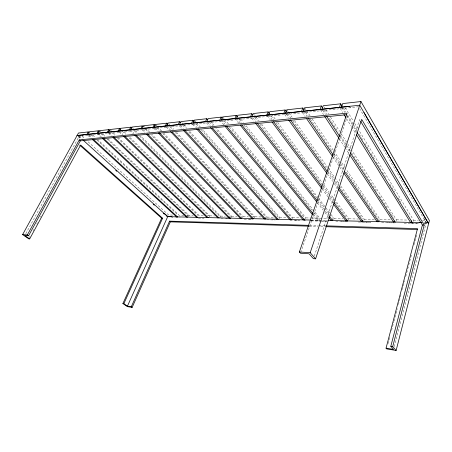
<?xml version="1.0" encoding="UTF-8"?>
<svg xmlns="http://www.w3.org/2000/svg" width="452" height="452" viewBox="0 0 452 452"><rect width="100%" height="100%" fill="white"/><g stroke="black" fill="none" stroke-linecap="round" stroke-linejoin="round"><path stroke-width="0.34" stroke-dasharray="2.26 1.69" d="M394.257 346.656L426.259 222.621L423.671 222.565M388.166 343.469L390.138 335.966M391.573 330.508L393.901 321.643M394.082 320.96L397.308 308.682M398.381 304.591L401.246 293.676M402.325 289.585L404.653 280.715M405.726 276.624L408.597 265.708M408.772 265.03L411.461 254.798M414.151 244.566L415.942 237.746M416.117 237.063L416.659 235.017M413.19 221.407L413.518 220.192L359.108 130.628M396.144 221.022L396.477 219.83L352.227 150.906M379.364 221.825L380.047 219.48L346.486 169.788M363.843 220.293L364.193 219.147L340.582 185.766M348.526 219.949L348.882 218.819L330.887 194.45M333.734 219.615L334.096 218.502L331.09 214.598M314.315 256.001L359.628 119.571L360.351 120.78M313.999 212.677L318.394 218.169L317.473 220.892L313.055 215.418M311.253 220.74L318.875 220.926L319.796 218.203L245.651 125.181M300.71 252.566L347.989 114.605M81.885 135.069L82.936 136.035L358.566 106.745M305.592 218.977L305.964 217.909L231.192 127.261M290.557 219.57L291.269 217.593L215.463 128.876M292.111 218.943L292.58 217.621L216.412 128.204M279.144 218.644L279.624 217.344L203.084 130.159M265.109 218.966L265.832 217.05L188.026 131.131M266.584 218.356L267.07 217.079L189.332 131.001M254.414 218.079L254.9 216.819L176.534 132.323M241.204 218.401L241.939 216.542L163.019 133.769M242.611 217.807L243.097 216.57L163.703 133.091M231.158 217.548L231.65 216.327L151.832 134.38M219.796 217.892L220.536 216.09L140.821 136.075M209.248 217.045L209.745 215.858L129.21 136.724M187.574 216.548L188.072 215.401L107.039 139.024M188.574 216.57L189.072 215.418L193.298 215.508M29.397 237.594L30.069 236.362M33.086 230.814L33.753 229.576M36.77 224.028L37.443 222.796M40.46 217.248L41.126 216.011M82.936 136.035L81.953 134.95M25.792 233.678L79.123 136.318L81.71 136.046M425.179 218.954L423.97 218.932L426.818 223.576L424.23 223.514M172.704 215.073L168.585 214.982L87.309 141.075M183.964 215.31L179.167 215.208L98.011 139.967M186.704 215.367L188.072 215.401M203.298 215.723L199.264 215.638L118.464 137.843M207.338 215.807L208.683 215.836L128.617 137.329M209.745 215.858L214.593 215.96M220.536 216.09L225.198 216.186M229.192 216.271L230.52 216.299L151.149 135.001M231.65 216.327L237.136 216.44M243.097 216.57L248.397 216.683M252.374 216.768L253.702 216.796L175.319 132.498M254.9 216.819L261.047 216.949M267.07 217.079L273.415 217.214M279.624 217.344L286.472 217.491M292.58 217.621L299.93 217.779M305.964 217.909L311.49 218.022M312.179 218.039L318.394 218.169M319.796 218.203L327.909 218.372M334.096 218.502L343.187 218.7M348.882 218.819L358.509 219.022M364.193 219.147L374.369 219.361M380.047 219.48L390.59 219.706M396.477 219.83L407.608 220.067M413.518 220.192L418.349 220.299M422.496 220.384L425.259 220.446M311.185 220.051L327.406 220.435M424.275 222.734L426.219 222.779M226.209 218.655L228.209 218.706M249.414 219.226L251.402 219.271M272.454 219.791L275.279 219.858M294.981 220.344L299.665 220.457M320.231 220.96L326.999 221.13M341.588 221.486L347.492 221.633M364.679 222.051L370.787 222.203M387.635 222.616L393.969 222.768M410.97 223.186L419.01 223.384M175.828 217.531L180.054 217.638M198.377 218.09L204.016 218.231M220.932 218.649L227.977 218.819M244.187 219.22L251.233 219.395M266.736 219.779L275.195 219.988M289.998 220.35L299.156 220.576M311.14 220.875L321.005 221.118M321.711 221.135L327.344 221.277M335.802 221.486L347.786 221.779M358.357 222.039L370.335 222.339M381.612 222.616L394.297 222.926M404.161 223.169L418.964 223.537M424.191 223.667L427.971 223.757M309.739 225.373L318.191 225.627M318.897 225.65L325.237 225.842M309.388 226.175L317.858 226.441M320.683 226.531L324.92 226.661M79.123 136.318L83.304 140.103M78.151 136.414L80.767 138.781M78.083 136.538L80.705 138.905M82.094 136.34L84.179 138.233M87.914 135.374L90.513 137.758M88.908 135.267L91.502 137.657M91.327 134.803L93.914 137.193M97.016 140.063L178.195 215.186M92.841 135.176L94.909 137.092M98.513 133.702L101.604 136.6M96.971 133.334L100.576 136.707M99.35 130.69L100.892 132.142M102.943 134.08L104.994 136.018M108.068 138.922L189.072 215.418M101.401 133.707L104.48 136.606M108.429 133.182L110.983 135.617M108.983 132.583L112.039 135.51M111.808 132.577L114.859 135.504M117.401 137.95L198.23 215.615M109.825 129.526L111.35 130.995M113.379 132.95L115.921 135.397M119.209 132.035L122.243 134.984M119.3 130.927L122.837 134.38M122.571 131.402L125.594 134.368M124.176 131.781L126.69 134.255M130.504 129.724L133.984 133.193M129.865 130.345L133.368 133.832M134.204 130.69L136.702 133.187M139.691 136.182L219.44 216.067M131.854 127.068L133.351 128.571M135.346 130.571L138.335 133.572M141.917 129.611L144.883 132.628M143.086 129.481L145.55 131.984M143.453 125.78L144.934 127.294M145.425 127.803L149.861 132.357M145.73 129.447L148.194 131.967M155.092 128.198L158.014 131.244M153.872 128.328L156.307 130.86M155.471 124.441L156.923 125.967M157.409 126.475L161.765 131.057M157.177 127.639L160.584 131.216M166.279 127.001L169.161 130.08M166.585 125.842L170.421 129.95M170.031 126.814L172.918 129.916M168.41 123.565L169.845 125.114M170.319 125.628L173.664 129.232M179.145 125.628L181.987 128.747M180.455 125.492L183.297 128.611M182.371 124.882L185.196 128.006M181.794 122.656L183.207 124.221M183.681 124.741L186.975 128.391M192.495 124.204L195.298 127.362M193.394 123.532L196.654 127.221M196.151 123.961L198.942 127.125M201.264 129.764L278.347 217.322M194.27 120.119L196.123 122.232M196.586 122.758L200.298 126.984M206.366 122.724L209.118 125.922M207.784 122.577L210.536 125.775M209.525 121.927L212.722 125.667M210.027 120.707L214.129 125.526M219.887 120.108L223.938 124.967M221.361 119.95L224.96 124.277M224.35 120.904L227.04 124.159M229.283 126.865L304.608 217.875M222.683 116.949L224.028 118.577M224.474 119.119L228.955 124.549M234.904 118.492L238.876 123.419M236.441 118.322L240.407 123.26M313.586 214.344L318.875 220.926M239.294 119.288L241.933 122.582M244.131 125.328L312.242 210.479M240.826 119.125L243.458 122.424M251.402 117.915L253.996 121.249M317.485 202.914L323.095 210.135M324.824 212.355L328.282 216.802M253.001 117.746L256.018 121.644M317.666 201.242L323.705 209.033M325.429 211.259L328.875 215.711M254.855 117.605L257.431 120.944M260.007 124.289L317.168 198.411M317.598 198.97L324.479 207.886M324.909 208.44L329.203 214.016M329.632 214.576L332.644 218.474M254.301 114.638L255.589 116.317M256.018 116.876L259.019 120.78M261.595 124.13L318.219 197.846M318.649 198.4L330.661 214.039M267.256 115.616L270.206 119.565M322.044 188.908L328.79 197.925M329.209 198.49L332.582 202.999M268.499 114.876L272.285 119.961M322.756 187.749L328.225 195.089M329.909 197.349L333.271 201.869M271.059 115.848L273.997 119.808M276.093 122.633L322.643 185.416M323.061 185.981L328.932 193.902M330.61 196.162L334.802 201.818M335.22 202.383L347.385 218.785M271.466 113.966L275.228 119.068M277.743 122.469L322.101 182.546M323.773 184.811L329.214 192.179M284.647 114.367L287.11 117.802M327.304 173.901L332.638 181.342M334.282 183.631L337.972 188.783M286.387 114.186L289.252 118.198M327.717 172.116L333.446 180.145M335.085 182.438L338.356 187.032M287.551 113.441L290.817 118.034M292.856 120.91L327.135 169.15M327.542 169.72L334.073 178.913M335.706 181.207L338.972 185.8M339.379 186.377L362.64 219.113M286.839 109.802L288.466 112.102M288.873 112.678L292.133 117.283M294.574 120.735L327.553 167.353M327.96 167.929L334.474 177.133M334.881 177.709L338.949 183.467M302.36 112.48L305.145 116.548M333.005 157.251L339.373 166.551M339.774 167.133L342.955 171.783M303.778 111.706L306.953 116.367M333.548 155.403L339.102 163.562M339.503 164.144L343.865 170.551M305.592 112.107L308.366 116.187M310.343 119.108L332.514 151.776M334.096 154.109L340.429 163.443M340.825 164.025L343.995 168.692M346.368 172.195L378.437 219.446M304.637 107.819L306.213 110.158M306.609 110.74L310.162 116.006M312.14 118.927L333.457 150.499M333.853 151.081L340.17 160.437M341.752 162.776L344.91 167.449M320.485 109.915L323.564 114.638M339.339 138.866L344.723 147.137M345.108 147.731L349.339 154.228M322.768 110.299L325.451 114.446M340.028 136.95L345.396 145.239M345.78 145.832L349.616 151.753M324.011 110.107L326.689 114.26M329.372 118.407L338.169 132.046M340.469 135.606L346.588 145.092M346.972 145.685L351.181 152.205M351.566 152.799L377.205 192.524M379.499 196.078L387.923 209.123M389.449 211.496L390.98 213.869M391.364 214.463L394.042 218.61M323.994 106.938L325.519 109.311M325.903 109.904L328.57 114.068M330.48 117.034L339.633 131.295M341.158 133.673L347.266 143.182M347.644 143.776L350.701 148.527M340.226 108.44L342.819 112.644M346.52 118.65L351.34 126.464M351.707 127.063L355.781 133.673M341.842 107.627L344.797 112.441M347.012 116.057L352.176 124.481M353.65 126.893L356.605 131.707M343.26 108L345.825 112.198M347.656 115.198L353.153 124.193M353.52 124.792L357.182 130.792M359.38 134.391L363.046 140.386M364.877 143.386L369.278 150.584M371.109 153.584L374.409 158.98M376.239 161.98L381.002 169.777M382.471 172.178L386.132 178.173M389.799 184.173L394.562 191.97M398.229 197.965L400.794 202.163M345.232 107.791L353.266 121.012M354.73 123.419L357.651 128.227M349.458 106.333L350.328 107.785M359.583 108.486L426.778 223.729"/><path stroke-width="0.68" d="M325.943 225.864L417.518 228.622L386.048 348.159L386.737 348.927L396.127 350.458L428.569 223.774L359.724 105.226L77.038 135.594M396.127 350.458L392.72 346.582L424.196 225.068L361.69 119.379L315.598 258.832L313.428 258.68L309.106 253.787L300.478 253.233L299.371 252.001L347.108 113.158L79.241 139.911L27.352 234.916L22.6 234.616L78.45 133.024L88.225 131.933L89.259 132.888M386.048 348.159L393.556 349.379L390.81 346.277L422.388 225.023L360.713 121.385M411.134 222.582L411.619 220.762M394.138 222.175L394.472 220.988M377.753 221.785L378.092 220.616M361.764 221.977L362.289 220.26M346.667 221.039L347.023 219.915M331.915 220.689L332.282 219.582M363.956 112.525L428.609 223.621L429.4 220.531L360.962 101.542L342.678 103.581L341.475 107.022M315.598 258.832L310.196 252.685L360.962 101.542M349.458 106.333L221.361 119.95L222.683 116.949L236.221 115.441L237.537 117.091M303.863 220.022L304.236 218.949M339.486 107.237L340.695 103.802L323.231 105.745L321.999 109.118M320.101 109.322L321.332 105.96L304.637 107.819L303.382 111.119M301.569 111.316L302.823 108.022L286.839 109.802L285.568 113.04M252.73 219.305L253.216 218.05M283.828 113.226L285.099 109.994L269.787 111.7L268.499 114.876M230.028 217.519L229.537 218.734L146.369 134.142M266.833 115.057L268.126 111.887L253.442 113.525L252.137 116.633M250.538 116.808L251.843 113.701L237.752 115.271L236.441 118.322M234.904 118.492L236.221 115.441M221.209 117.113L219.887 120.108L206.869 121.509L208.202 118.565L221.209 117.113L222.107 118.198M123.848 303.693L162.584 218.226L161.63 218.197L122.893 303.541L123.848 303.693L127.43 306.157L131.272 306.784L169.556 221.152L309.032 225.356M171.528 216.74L172.353 217.333M122.893 303.541L127.368 306.614L132.159 307.394L170.336 221.853L308.682 226.158M127.43 306.157L167.754 216.536L164.63 213.706L163.68 213.689M206.784 118.723L205.451 121.661L192.931 123.006L194.27 120.119L206.784 118.723L207.694 119.791M192.902 120.266L191.563 123.153L179.512 124.453L180.851 121.611L192.902 120.266L194.298 121.854M180.484 122.797L179.54 121.757L178.195 124.594L77.106 135.47M165.319 125.978L166.664 123.193L167.624 124.227M166.585 125.842L167.929 123.051L179.54 121.757M154.121 127.181L155.471 124.441L166.664 123.193M152.9 127.311L154.251 124.577L155.228 125.599M140.922 128.6L142.278 125.91L143.261 126.922M142.103 128.475L143.453 125.78L154.251 124.577M129.362 129.848L130.718 127.198L131.713 128.198M130.504 129.724L131.854 127.068L142.278 125.91M118.198 131.046L119.554 128.441L120.56 129.43M119.3 130.927L120.65 128.317L130.718 127.198M108.469 132.097L109.825 129.526L119.554 128.441M107.406 132.21L108.762 129.645L109.774 130.622M96.971 133.334L98.321 130.809L99.35 131.775M97.999 133.221L99.35 130.69L108.762 129.645M22.6 234.616L28.725 238.825L29.674 238.893L80.637 145.013L162.584 218.226M86.874 134.419L88.225 131.933M87.874 134.312L89.219 131.82L98.321 130.809M29.674 238.893L24.781 235.526L28.589 235.769L80.303 140.866L346.582 114.74M163.63 213.802L164.579 213.819M166.805 216.514L171.579 216.627M419.14 222.457L421.083 222.503M310.479 220.034L167.703 216.649L83.236 140.227M328.112 220.452L421.688 222.672M422.388 225.023L424.196 225.068M325.626 226.684L417.382 229.537M299.371 252.001L310.196 252.685M390.81 346.277L392.72 346.582M27.352 234.916L28.589 235.769M131.272 306.784L132.159 307.394M79.676 145.103L161.63 218.197M79.241 139.911L80.303 140.866M169.556 221.152L170.336 221.853M115.712 170.347L116.752 171.291M153.251 204.27L154.296 205.208M92.587 139.668L176.67 216.977M93.581 139.566L177.647 217M103.661 138.532L187.563 217.237M102.638 138.634L186.557 217.214M113.023 137.566L196.722 217.457M113.571 136.973L197.756 217.48M123.758 136.464L207.185 217.706M124.859 136.357L208.248 217.734M135.973 135.176L219.05 217.994M134.871 135.323L217.954 217.966M147.516 133.995L230.667 218.762M159.471 132.764L241.634 218.536M158.251 132.888L240.475 218.508M170.602 131.617L252.25 218.791M172.342 132.007L253.448 218.819M183.405 130.3L264.397 219.084M184.715 130.17L265.635 219.113M196.693 128.939L276.929 219.384M198.055 128.803L278.206 219.412M210.496 127.52L289.862 219.695M212.367 127.91L291.178 219.728M225.294 126.588L303.224 220.017M226.757 126.441L305.032 220.587M240.204 125.063L312.614 214.869M241.73 124.91L313.146 213.796M255.725 123.475L316.62 201.801M328.711 217.355L331.305 220.689M257.312 123.317L317.236 200.682M329.31 216.271L332.757 220.723M251.843 113.701L252.702 114.814M271.889 121.82L321.626 188.343M333.423 204.129L346.068 221.039M273.55 121.656L321.914 186.619M333.695 202.434L347.571 221.079M268.126 111.887L269.381 113.582M288.749 120.096L326.898 173.325M338.384 189.354L361.351 221.407M290.478 119.921L327.31 171.545M338.768 187.603L362.911 221.446M285.099 109.994L286.325 111.717M306.738 118.876L332.61 156.669M343.752 172.946L377.183 221.785M308.145 118.113L333.152 154.821M344.266 171.133L378.793 221.825M302.823 108.022L304.01 109.774M324.717 116.413L338.955 138.272M349.724 154.821L393.585 222.181M326.604 116.226L339.644 136.357M350.385 152.94L395.257 222.22M321.332 105.96L322.479 107.74M343.932 114.446L345.78 117.452M356.521 134.871L410.597 222.587M356.973 132.312L412.337 222.627M340.695 103.802L342.158 106.203"/></g></svg>
